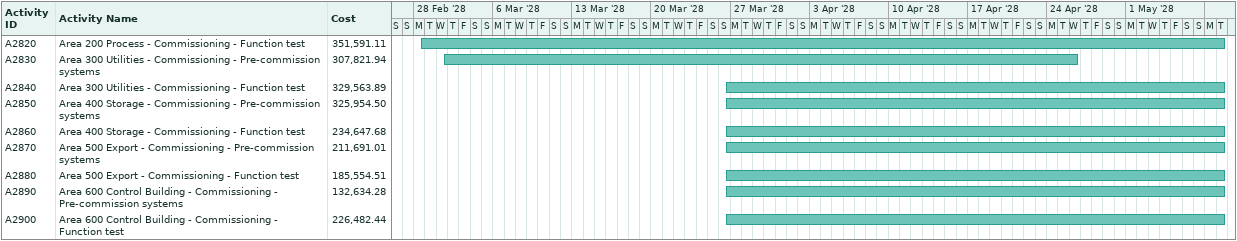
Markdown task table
| ID | Task | Start | Finish | Cost |
|---|---|---|---|---|
| A2820 | Area 200 Process - Commissioning - Function test | 2028-02-28 | 2028-05-09 | 351591.11 |
| A2830 | Area 300 Utilities - Commissioning - Pre-commission systems | 2028-03-01 | 2028-04-26 | 307821.94 |
| A2840 | Area 300 Utilities - Commissioning - Function test | 2028-03-26 | 2028-05-09 | 329563.89 |
| A2850 | Area 400 Storage - Commissioning - Pre-commission systems | 2028-03-26 | 2028-05-09 | 325954.50 |
| A2860 | Area 400 Storage - Commissioning - Function test | 2028-03-26 | 2028-05-09 | 234647.68 |
| A2870 | Area 500 Export - Commissioning - Pre-commission systems | 2028-03-26 | 2028-05-09 | 211691.01 |
| A2880 | Area 500 Export - Commissioning - Function test | 2028-03-26 | 2028-05-09 | 185554.51 |
| A2890 | Area 600 Control Building - Commissioning - Pre-commission systems | 2028-03-26 | 2028-05-09 | 132634.28 |
| A2900 | Area 600 Control Building - Commissioning - Function test | 2028-03-26 | 2028-05-09 | 226482.44 |
